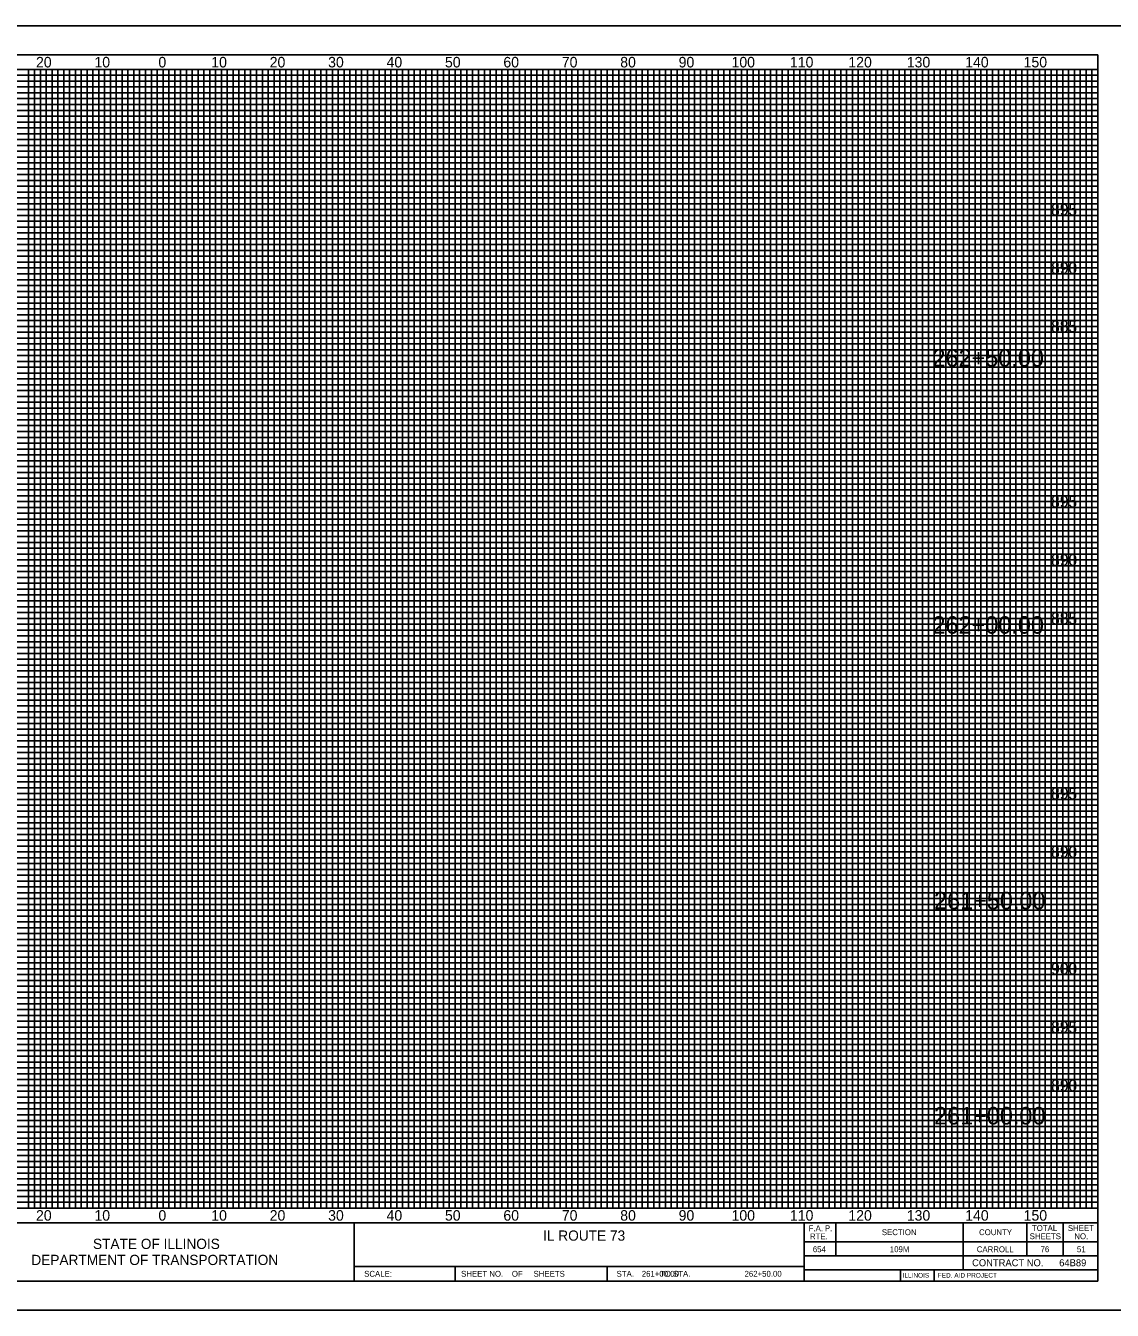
# Model space of a CAD drawing. Extents: x -26 to 24680, y -10 to 21582.
# Drawn here: x 20071.5 to 20257.5, y 5798.5 to 6018.5 of the extents above; entities that cross this region are included whole.
import ezdxf

# ---------------------------------------------------------------- set-up
doc = ezdxf.new("R2010")
doc.units = 0
for name, color, linetype in [('Sheets_General Details', 7, 'Continuous'), ('Sheets_Minor Grid', 7, 'Continuous'), ('Sheets_Printer Plotting Border', 7, 'Continuous')]:
    doc.layers.add(name, color=color, linetype=linetype)

msp = doc.modelspace()

# ---------------------------------------------------------------- linework, layer by layer
at = {"layer": 'Sheets_General Details'}
for p, q in [((19920.03, 6018.52), (20260.03, 6018.52)), ((19935.03, 6011.02), (20255.03, 6011.02)), ((19935.03, 5816.02), (20255.03, 5816.02)), ((19935.03, 5813.52), (20255.03, 5813.52)), ((20127.77, 5813.52), (20127.77, 5803.52)), ((20204.77, 5813.52), (20204.77, 5803.52)), ((20210.17, 5813.52), (20210.17, 5807.86)), ((20231.97, 5813.52), (20231.97, 5805.46)), ((20242.89, 5813.52), (20242.89, 5807.86)), ((20249.1, 5813.52), (20249.1, 5807.86)), ((20204.77, 5810.26), (20255.03, 5810.26)), ((20127.77, 5806.02), (20204.77, 5806.02)), ((20145.03, 5806.02), (20145.03, 5803.52)), ((20171.03, 5806.02), (20171.03, 5803.52)), ((20204.77, 5807.86), (20255.03, 5807.86)), ((20204.77, 5805.46), (20255.03, 5805.46)), ((20221.24, 5805.46), (20221.24, 5803.52)), ((20227.04, 5805.46), (20227.04, 5803.52)), ((20260.03, 5798.52), (19920.03, 5798.52))]:
    msp.add_line(p, q, dxfattribs=at)
msp.add_lwpolyline([(20255.03, 5803.52), (19935.03, 5803.52), (19935.03, 6013.52), (20255.03, 6013.52)], close=True, dxfattribs=at)
for points in [[(20085.03, 6011.02), (20085.03, 5816.02), (20075.03, 5816.02), (20075.03, 6011.02)], [(20105.03, 6011.02), (20105.03, 5816.02), (20095.03, 5816.02), (20095.03, 6011.02)], [(20125.03, 6011.02), (20125.03, 5816.02), (20115.03, 5816.02), (20115.03, 6011.02)], [(20145.03, 6011.02), (20145.03, 5816.02), (20135.03, 5816.02), (20135.03, 6011.02)], [(20165.03, 6011.02), (20165.03, 5816.02), (20155.03, 5816.02), (20155.03, 6011.02)], [(20185.03, 6011.02), (20185.03, 5816.02), (20175.03, 5816.02), (20175.03, 6011.02)], [(20205.03, 6011.07), (20205.03, 5816.02), (20195.03, 5816.02), (20195.03, 6011.02)], [(20225.03, 6011.02), (20225.03, 5816.02), (20215.03, 5816.02), (20215.03, 6011.02)], [(20245.03, 6011.02), (20245.03, 5816.02), (20235.03, 5816.02), (20235.03, 6011.02)], [(19935.03, 5996.02), (20255.03, 5996.02), (20255.03, 6006.02), (19935.03, 6006.02)], [(19935.03, 5976.02), (20255.03, 5976.02), (20255.03, 5986.02), (19935.03, 5986.02)], [(19935.03, 5956.02), (20255.03, 5956.02), (20255.03, 5966.02), (19935.03, 5966.02)], [(19935.03, 5936.02), (20255.03, 5936.02), (20255.03, 5946.02), (19935.03, 5946.02)], [(19935.03, 5916.02), (20255.03, 5916.02), (20255.03, 5926.02), (19935.03, 5926.02)], [(19935.03, 5896.02), (20255.03, 5896.02), (20255.03, 5906.02), (19935.03, 5906.02)], [(19935.03, 5876.02), (20255.03, 5876.02), (20255.03, 5886.02), (19935.03, 5886.02)], [(19935.03, 5856.02), (20255.03, 5856.02), (20255.03, 5866.02), (19935.03, 5866.02)], [(19935.03, 5836.02), (20255.03, 5836.02), (20255.03, 5846.02), (19935.03, 5846.02)], [(19935.03, 5826.02), (20255.03, 5826.02), (20255.03, 5836.02), (19935.03, 5836.02)]]:
    msp.add_lwpolyline(points, dxfattribs=at)
at = {"layer": 'Sheets_Minor Grid'}
for points in [[(19935.03, 6010.02), (20255.03, 6010.02), (20255.03, 6011.02)], [(20073.03, 6011.02), (20073.03, 5816.02), (20072.03, 5816.02), (20072.03, 6011.02)], [(20076.03, 6011.02), (20076.03, 5816.02), (20074.03, 5816.02), (20074.03, 6011.02)], [(20078.03, 6011.02), (20078.03, 5816.02), (20077.03, 5816.02), (20077.03, 6011.02)], [(20080.03, 6011.02), (20080.03, 5816.02), (20079.03, 5816.02), (20079.03, 6011.02)], [(20082.03, 6011.02), (20082.03, 5816.02), (20081.03, 5816.02), (20081.03, 6011.02)], [(20084.03, 6011.02), (20084.03, 5816.02), (20083.03, 5816.02), (20083.03, 6011.02)], [(20087.03, 6011.02), (20087.03, 5816.02), (20086.03, 5816.02), (20086.03, 6011.02)], [(20089.03, 6011.02), (20089.03, 5816.02), (20088.03, 5816.02)], [(20088.03, 5816.02), (20088.03, 6011.02)], [(20091.03, 6011.02), (20091.03, 5816.02), (20090.03, 5816.02), (20090.03, 6011.02)], [(20093.03, 6011.02), (20093.03, 5816.02), (20092.03, 5816.02), (20092.03, 6011.02)], [(20096.03, 6011.02), (20096.03, 5816.02), (20094.03, 5816.02), (20094.03, 6011.02)], [(20098.03, 6011.02), (20098.03, 5816.02), (20097.03, 5816.02), (20097.03, 6011.02)], [(20100.03, 6011.02), (20100.03, 5816.02), (20099.03, 5816.02), (20099.03, 6011.02)], [(20102.03, 6011.02), (20102.03, 5816.02), (20101.03, 5816.02), (20101.03, 6011.02)], [(20104.03, 6011.02), (20104.03, 5816.02), (20103.03, 5816.02), (20103.03, 6011.02)], [(20107.03, 6011.02), (20107.03, 5816.02), (20106.03, 5816.02), (20106.03, 6011.02)], [(20109.03, 6011.02), (20109.03, 5816.02), (20108.03, 5816.02), (20108.03, 6011.02)], [(20111.03, 6011.02), (20111.03, 5816.02), (20110.03, 5816.02), (20110.03, 6011.02)], [(20113.03, 6011.02), (20113.03, 5816.02), (20112.03, 5816.02), (20112.03, 6011.02)], [(20116.03, 6011.02), (20116.03, 5816.02), (20114.03, 5816.02), (20114.03, 6011.02)], [(20118.03, 6011.02), (20118.03, 5816.02), (20117.03, 5816.02), (20117.03, 6011.02)], [(20120.03, 6011.02), (20120.03, 5816.02), (20119.03, 5816.02), (20119.03, 6011.02)], [(20122.03, 6011.02), (20122.03, 5816.02), (20121.03, 5816.02), (20121.03, 6011.02)], [(20124.03, 6011.02), (20124.03, 5816.02), (20123.03, 5816.02), (20123.03, 6011.02)], [(20127.03, 6011.02), (20127.03, 5816.02), (20126.03, 5816.02), (20126.03, 6011.02)], [(20129.03, 6011.02), (20129.03, 5816.02), (20128.03, 5816.02), (20128.03, 6011.02)], [(20131.03, 6011.02), (20131.03, 5816.02), (20130.03, 5816.02), (20130.03, 6011.02)], [(20133.03, 6011.02), (20133.03, 5816.02), (20132.03, 5816.02), (20132.03, 6011.02)], [(20136.03, 6011.02), (20136.03, 5816.02), (20134.03, 5816.02), (20134.03, 6011.02)], [(20138.03, 6011.02), (20138.03, 5816.02), (20137.03, 5816.02), (20137.03, 6011.02)], [(20140.03, 6011.02), (20140.03, 5816.02), (20139.03, 5816.02), (20139.03, 6011.02)], [(20142.03, 6011.02), (20142.03, 5816.02), (20141.03, 5816.02), (20141.03, 6011.02)], [(20144.03, 6011.02), (20144.03, 5816.02), (20143.03, 5816.02)], [(20143.03, 5816.02), (20143.03, 6011.02)], [(20147.03, 6011.02), (20147.03, 5816.02), (20146.03, 5816.02), (20146.03, 6011.02)], [(20149.03, 6011.02), (20149.03, 5816.02), (20148.03, 5816.02), (20148.03, 6011.02)], [(20151.03, 6011.02), (20151.03, 5816.02), (20150.03, 5816.02), (20150.03, 6011.02)], [(20153.03, 6011.02), (20153.03, 5816.02), (20152.03, 5816.02), (20152.03, 6011.02)], [(20156.03, 6011.02), (20156.03, 5816.02), (20154.03, 5816.02), (20154.03, 6011.02)], [(20158.03, 6011.02), (20158.03, 5816.02), (20157.03, 5816.02), (20157.03, 6011.02)], [(20160.03, 6011.02), (20160.03, 5816.02), (20159.03, 5816.02), (20159.03, 6011.02)], [(20162.03, 6011.02), (20162.03, 5816.02), (20161.03, 5816.02), (20161.03, 6011.02)], [(20164.03, 6011.02), (20164.03, 5816.02), (20163.03, 5816.02), (20163.03, 6011.02)], [(20167.03, 6011.02), (20167.03, 5816.02), (20166.03, 5816.02), (20166.03, 6011.02)], [(20169.03, 6011.02), (20169.03, 5816.02), (20168.03, 5816.02), (20168.03, 6011.02)], [(20171.03, 6011.02), (20171.03, 5816.02), (20170.03, 5816.02), (20170.03, 6011.02)], [(20173.03, 6011.02), (20173.03, 5816.02), (20172.03, 5816.02), (20172.03, 6011.02)], [(20176.03, 6011.02), (20176.03, 5816.02), (20174.03, 5816.02), (20174.03, 6011.02)], [(20178.03, 6011.02), (20178.03, 5816.02), (20177.03, 5816.02), (20177.03, 6011.02)], [(20180.03, 6011.02), (20180.03, 5816.02), (20179.03, 5816.02), (20179.03, 6011.02)], [(20182.03, 6011.02), (20182.03, 5816.02), (20181.03, 5816.02), (20181.03, 6011.02)], [(20184.03, 6011.02), (20184.03, 5816.02), (20183.03, 5816.02), (20183.03, 6011.02)], [(20187.03, 6011.02), (20187.03, 5816.02), (20186.03, 5816.02), (20186.03, 6011.02)], [(20189.03, 6011.02), (20189.03, 5816.02), (20188.03, 5816.02), (20188.03, 6011.02)], [(20191.03, 6011.02), (20191.03, 5816.02), (20190.03, 5816.02), (20190.03, 6011.02)], [(20193.03, 6011.02), (20193.03, 5816.02), (20192.03, 5816.02), (20192.03, 6011.02)], [(20196.03, 6011.02), (20196.03, 5816.02), (20194.03, 5816.02), (20194.03, 6011.02)], [(20198.03, 6011.02), (20198.03, 5816.02), (20197.03, 5816.02), (20197.03, 6011.02)], [(20200.03, 6011.02), (20200.03, 5816.02), (20199.03, 5816.02)], [(20199.03, 5816.02), (20199.03, 6011.02)], [(20202.03, 6011.02), (20202.03, 5816.02), (20201.03, 5816.02), (20201.03, 6011.02)], [(20204.03, 6011.02), (20204.03, 5816.02), (20203.03, 5816.02), (20203.03, 6011.02)], [(20207.03, 6011.02), (20207.03, 5816.02), (20206.03, 5816.02), (20206.03, 6011.02)], [(20209.03, 6011.02), (20209.03, 5816.02), (20208.03, 5816.02), (20208.03, 6011.02)], [(20211.03, 6011.02), (20211.03, 5816.02), (20210.03, 5816.02), (20210.03, 6011.02)], [(20213.03, 6011.02), (20213.03, 5816.02), (20212.03, 5816.02), (20212.03, 6011.02)], [(20216.03, 6011.02), (20216.03, 5816.02), (20214.03, 5816.02), (20214.03, 6011.02)], [(20218.03, 6011.02), (20218.03, 5816.02), (20217.03, 5816.02), (20217.03, 6011.02)], [(20220.03, 6011.02), (20220.03, 5816.02), (20219.03, 5816.02), (20219.03, 6011.02)], [(20222.03, 6011.02), (20222.03, 5816.02), (20221.03, 5816.02), (20221.03, 6011.02)], [(20224.03, 6011.02), (20224.03, 5816.02), (20223.03, 5816.02), (20223.03, 6011.02)], [(20227.03, 6011.02), (20227.03, 5816.02), (20226.03, 5816.02), (20226.03, 6011.02)], [(20229.03, 6011.02), (20229.03, 5816.02), (20228.03, 5816.02), (20228.03, 6011.02)], [(20231.03, 6011.02), (20231.03, 5816.02), (20230.03, 5816.02), (20230.03, 6011.02)], [(20233.03, 6011.02), (20233.03, 5816.02), (20232.03, 5816.02), (20232.03, 6011.02)], [(20236.03, 6011.02), (20236.03, 5816.02), (20234.03, 5816.02), (20234.03, 6011.02)], [(20238.03, 6011.02), (20238.03, 5816.02), (20237.03, 5816.02), (20237.03, 6011.02)], [(20240.03, 6011.02), (20240.03, 5816.02), (20239.03, 5816.02), (20239.03, 6011.02)], [(20242.03, 6011.02), (20242.03, 5816.02), (20241.03, 5816.02), (20241.03, 6011.02)], [(20244.03, 6011.02), (20244.03, 5816.02), (20243.03, 5816.02), (20243.03, 6011.02)], [(20247.03, 6011.02), (20247.03, 5816.02), (20246.03, 5816.02), (20246.03, 6011.02)], [(20249.03, 6011.02), (20249.03, 5816.02), (20248.03, 5816.02), (20248.03, 6011.02)], [(20251.03, 6011.02), (20251.03, 5816.02), (20250.03, 5816.02), (20250.03, 6011.02)], [(20253.03, 6011.02), (20253.03, 5816.02), (20252.03, 5816.02), (20252.03, 6011.02)], [(20254.03, 5816.02), (20254.03, 6011.02)], [(19935.03, 6008.02), (20255.03, 6008.02), (20255.03, 6009.02), (19935.03, 6009.02)], [(19935.03, 6005.02), (20255.03, 6005.02), (20255.03, 6007.02), (19935.03, 6007.02)], [(19935.03, 6003.02), (20255.03, 6003.02), (20255.03, 6004.02), (19935.03, 6004.02)], [(19935.03, 6001.02), (20255.03, 6001.02), (20255.03, 6002.02), (19935.03, 6002.02)], [(19935.03, 5999.02), (20255.03, 5999.02), (20255.03, 6000.02), (19935.03, 6000.02)], [(19935.03, 5997.02), (20255.03, 5997.02), (20255.03, 5998.02), (19935.03, 5998.02)], [(19935.03, 5994.02), (20255.03, 5994.02), (20255.03, 5995.02), (19935.03, 5995.02)], [(19935.03, 5992.02), (20255.03, 5992.02), (20255.03, 5993.02), (19935.03, 5993.02)], [(19935.03, 5990.02), (20255.03, 5990.02), (20255.03, 5991.02), (19935.03, 5991.02)], [(19935.03, 5988.02), (20255.03, 5988.02), (20255.03, 5989.02), (19935.03, 5989.02)], [(19935.03, 5985.02), (20255.03, 5985.02), (20255.03, 5987.02), (19935.03, 5987.02)], [(19935.03, 5983.02), (20255.03, 5983.02), (20255.03, 5984.02), (19935.03, 5984.02)], [(19935.03, 5981.02), (20255.03, 5981.02), (20255.03, 5982.02), (19935.03, 5982.02)], [(19935.03, 5979.02), (20255.03, 5979.02), (20255.03, 5980.02), (19935.03, 5980.02)], [(19935.03, 5977.02), (20255.03, 5977.02), (20255.03, 5978.02), (19935.03, 5978.02)], [(19935.03, 5974.02), (20255.03, 5974.02), (20255.03, 5975.02), (19935.03, 5975.02)], [(19935.03, 5972.02), (20255.03, 5972.02), (20255.03, 5973.02), (19935.03, 5973.02)], [(19935.03, 5970.02), (20255.03, 5970.02), (20255.03, 5971.02), (19935.03, 5971.02)], [(19935.03, 5968.02), (20255.03, 5968.02), (20255.03, 5969.02), (19935.03, 5969.02)], [(19935.03, 5965.02), (20255.03, 5965.02), (20255.03, 5967.02), (19935.03, 5967.02)], [(19935.03, 5963.02), (20255.03, 5963.02), (20255.03, 5964.02), (19935.03, 5964.02)], [(19935.03, 5961.02), (20255.03, 5961.02), (20255.03, 5962.02), (19935.03, 5962.02)], [(19935.03, 5959.02), (20255.03, 5959.02), (20255.03, 5960.02), (19935.03, 5960.02)], [(19935.03, 5957.02), (20255.03, 5957.02), (20255.03, 5958.02), (19935.03, 5958.02)], [(19935.03, 5954.02), (20255.03, 5954.02), (20255.03, 5955.02), (19935.03, 5955.02)], [(19935.03, 5952.02), (20255.03, 5952.02), (20255.03, 5953.02), (19935.03, 5953.02)], [(19935.03, 5950.02), (20255.03, 5950.02), (20255.03, 5951.02), (19935.03, 5951.02)], [(19935.03, 5948.02), (20255.03, 5948.02), (20255.03, 5949.02), (19935.03, 5949.02)], [(19935.03, 5945.02), (20255.03, 5945.02), (20255.03, 5947.02), (19935.03, 5947.02)], [(19935.03, 5943.02), (20255.03, 5943.02), (20255.03, 5944.02), (19935.03, 5944.02)], [(19935.03, 5941.02), (20255.03, 5941.02), (20255.03, 5942.02), (19935.03, 5942.02)], [(19935.03, 5939.02), (20255.03, 5939.02), (20255.03, 5940.02), (19935.03, 5940.02)], [(19935.03, 5937.02), (20255.03, 5937.02), (20255.03, 5938.02), (19935.03, 5938.02)], [(19935.03, 5934.02), (20255.03, 5934.02), (20255.03, 5935.02), (19935.03, 5935.02)], [(19935.03, 5932.02), (20255.03, 5932.02), (20255.03, 5933.02), (19935.03, 5933.02)], [(19935.03, 5930.02), (20255.03, 5930.02), (20255.03, 5931.02), (19935.03, 5931.02)], [(19935.03, 5928.02), (20255.03, 5928.02), (20255.03, 5929.02), (19935.03, 5929.02)], [(19935.03, 5925.02), (20255.03, 5925.02), (20255.03, 5927.02), (19935.03, 5927.02)], [(19935.03, 5923.02), (20255.03, 5923.02), (20255.03, 5924.02), (19935.03, 5924.02)], [(19935.03, 5921.02), (20255.03, 5921.02), (20255.03, 5922.02), (19935.03, 5922.02)], [(19935.03, 5919.02), (20255.03, 5919.02), (20255.03, 5920.02), (19935.03, 5920.02)], [(19935.03, 5917.02), (20255.03, 5917.02), (20255.03, 5918.02), (19935.03, 5918.02)], [(19935.03, 5914.02), (20255.03, 5914.02), (20255.03, 5915.02), (19935.03, 5915.02)], [(19935.03, 5912.02), (20255.03, 5912.02), (20255.03, 5913.02), (19935.03, 5913.02)], [(19935.03, 5910.02), (20255.03, 5910.02), (20255.03, 5911.02), (19935.03, 5911.02)], [(19935.03, 5908.02), (20255.03, 5908.02), (20255.03, 5909.02), (19935.03, 5909.02)], [(19935.03, 5905.02), (20255.03, 5905.02), (20255.03, 5907.02), (19935.03, 5907.02)], [(19935.03, 5903.02), (20255.03, 5903.02), (20255.03, 5904.02), (19935.03, 5904.02)], [(19935.03, 5901.02), (20255.03, 5901.02), (20255.03, 5902.02), (19935.03, 5902.02)], [(19935.03, 5899.02), (20255.03, 5899.02), (20255.03, 5900.02), (19935.03, 5900.02)], [(19935.03, 5897.02), (20255.03, 5897.02), (20255.03, 5898.02), (19935.03, 5898.02)], [(19935.03, 5894.02), (20255.03, 5894.02), (20255.03, 5895.02), (19935.03, 5895.02)], [(19935.03, 5892.02), (20255.03, 5892.02), (20255.03, 5893.02), (19935.03, 5893.02)], [(19935.03, 5890.02), (20255.03, 5890.02), (20255.03, 5891.02), (19935.03, 5891.02)], [(19935.03, 5888.02), (20255.03, 5888.02), (20255.03, 5889.02), (19935.03, 5889.02)], [(19935.03, 5885.02), (20255.03, 5885.02), (20255.03, 5887.02), (19935.03, 5887.02)], [(19935.03, 5883.02), (20255.03, 5883.02), (20255.03, 5884.02), (19935.03, 5884.02)], [(19935.03, 5881.02), (20255.03, 5881.02), (20255.03, 5882.02), (19935.03, 5882.02)], [(19935.03, 5879.02), (20255.03, 5879.02), (20255.03, 5880.02), (19935.03, 5880.02)], [(19935.03, 5877.02), (20255.03, 5877.02), (20255.03, 5878.02), (19935.03, 5878.02)], [(19935.03, 5874.02), (20255.03, 5874.02), (20255.03, 5875.02), (19935.03, 5875.02)], [(19935.03, 5872.02), (20255.03, 5872.02), (20255.03, 5873.02), (19935.03, 5873.02)], [(19935.03, 5870.02), (20255.03, 5870.02), (20255.03, 5871.02), (19935.03, 5871.02)], [(19935.03, 5868.02), (20255.03, 5868.02), (20255.03, 5869.02), (19935.03, 5869.02)], [(19935.03, 5865.02), (20255.03, 5865.02), (20255.03, 5867.02), (19935.03, 5867.02)], [(19935.03, 5863.02), (20255.03, 5863.02), (20255.03, 5864.02), (19935.03, 5864.02)], [(19935.03, 5861.02), (20255.03, 5861.02), (20255.03, 5862.02), (19935.03, 5862.02)], [(19935.03, 5859.02), (20255.03, 5859.02), (20255.03, 5860.02), (19935.03, 5860.02)], [(19935.03, 5857.02), (20255.03, 5857.02), (20255.03, 5858.02), (19935.03, 5858.02)], [(19935.03, 5854.02), (20255.03, 5854.02), (20255.03, 5855.02), (19935.03, 5855.02)], [(19935.03, 5852.02), (20255.03, 5852.02), (20255.03, 5853.02), (19935.03, 5853.02)], [(19935.03, 5850.02), (20255.03, 5850.02), (20255.03, 5851.02), (19935.03, 5851.02)], [(19935.03, 5848.02), (20255.03, 5848.02), (20255.03, 5849.02), (19935.03, 5849.02)], [(19935.03, 5845.02), (20255.03, 5845.02), (20255.03, 5847.02), (19935.03, 5847.02)], [(19935.03, 5843.02), (20255.03, 5843.02), (20255.03, 5844.02), (19935.03, 5844.02)], [(19935.03, 5841.02), (20255.03, 5841.02), (20255.03, 5842.02), (19935.03, 5842.02)], [(19935.03, 5839.02), (20255.03, 5839.02), (20255.03, 5840.02), (19935.03, 5840.02)], [(19935.03, 5837.02), (20255.03, 5837.02), (20255.03, 5838.02), (19935.03, 5838.02)], [(19935.03, 5834.02), (20255.03, 5834.02), (20255.03, 5835.02), (19935.03, 5835.02)], [(19935.03, 5832.02), (20255.03, 5832.02), (20255.03, 5833.02), (19935.03, 5833.02)], [(19935.03, 5830.02), (20255.03, 5830.02), (20255.03, 5831.02), (19935.03, 5831.02)], [(19935.03, 5828.02), (20255.03, 5828.02), (20255.03, 5829.02), (19935.03, 5829.02)], [(19935.03, 5825.02), (20255.03, 5825.02), (20255.03, 5827.02), (19935.03, 5827.02)], [(19935.03, 5823.02), (20255.03, 5823.02), (20255.03, 5824.02), (19935.03, 5824.02)], [(19935.03, 5821.02), (20255.03, 5821.02), (20255.03, 5822.02), (19935.03, 5822.02)], [(19935.03, 5819.02), (20255.03, 5819.02), (20255.03, 5820.02), (19935.03, 5820.02)], [(19935.03, 5817.02), (20255.03, 5817.02), (20255.03, 5818.02), (19935.03, 5818.02)]]:
    msp.add_lwpolyline(points, dxfattribs=at)
at = {"layer": 'Sheets_Printer Plotting Border'}
msp.add_lwpolyline([(19920.03, 5798.52), (20260.03, 5798.52), (20260.03, 6018.52), (19920.03, 6018.52)], close=True, dxfattribs=at)

# ---------------------------------------------------------------- texts
at = {"layer": 'Sheets_General Details'}
for s, height, p in [('20', 1.8, (20073.29, 6011.37)), ('10', 1.8, (20083.29, 6011.37)), ('0', 1.8, (20094.24, 6011.37)), ('0', 1.8, (20094.24, 6011.37)), ('10', 1.8, (20103.29, 6011.37)), ('20', 1.8, (20113.29, 6011.37)), ('30', 1.8, (20123.29, 6011.37)), ('40', 1.8, (20133.29, 6011.37)), ('50', 1.8, (20143.29, 6011.37)), ('60', 1.8, (20153.29, 6011.37)), ('70', 1.8, (20163.29, 6011.37)), ('80', 1.8, (20173.29, 6011.37)), ('90', 1.8, (20183.29, 6011.37)), ('100', 1.8, (20192.34, 6011.37)), ('110', 1.8, (20202.34, 6011.37)), ('120', 1.8, (20212.34, 6011.37)), ('130', 1.8, (20222.34, 6011.37)), ('140', 1.8, (20232.34, 6011.37)), ('150', 1.8, (20242.34, 6011.37)), ('895', 2, (20247.04, 5986.02)), ('890', 2, (20247.04, 5976.02)), ('885', 2, (20247.04, 5966.02)), ('262+50.00', 3, (20226.74, 5960.13)), ('895', 2, (20247.04, 5936.02)), ('890', 2, (20247.04, 5926.02)), ('885', 2, (20247.04, 5916.02)), ('262+00.00', 3, (20226.74, 5914.39)), ('895', 2, (20247.04, 5886.02)), ('890', 2, (20247.04, 5876.02)), ('261+50.00', 3, (20227, 5867.18)), ('900', 2, (20247.04, 5856.02)), ('895', 2, (20247.04, 5846.02)), ('890', 2, (20247.04, 5836.02)), ('261+00.00', 3, (20227, 5830.34)), ('20', 1.8, (20073.29, 5813.87)), ('10', 1.8, (20083.29, 5813.87)), ('0', 1.8, (20094.24, 5813.87)), ('0', 1.8, (20094.24, 5813.87)), ('10', 1.8, (20103.29, 5813.87)), ('20', 1.8, (20113.29, 5813.87)), ('30', 1.8, (20123.29, 5813.87)), ('40', 1.8, (20133.29, 5813.87)), ('50', 1.8, (20143.29, 5813.87)), ('60', 1.8, (20153.29, 5813.87)), ('70', 1.8, (20163.29, 5813.87)), ('80', 1.8, (20173.29, 5813.87)), ('90', 1.8, (20183.29, 5813.87)), ('100', 1.8, (20192.34, 5813.87)), ('110', 1.8, (20202.34, 5813.87)), ('120', 1.8, (20212.34, 5813.87)), ('130', 1.8, (20222.34, 5813.87)), ('140', 1.8, (20232.34, 5813.87)), ('150', 1.8, (20242.34, 5813.87)), ('F.A. ', 1, (20205.54, 5812.07)), ('P.', 1, (20208.32, 5812.07)), ('SECTION', 1, (20218.07, 5811.39)), ('COUNTY', 1, (20234.71, 5811.39)), ('TOTAL', 1, (20243.77, 5812.1)), ('SHEET', 1, (20249.92, 5812.1)), ('STATE OF ILLINOIS', 1.75, (20083.04, 5809.02)), ('IL ROUTE 73', 1.75, (20160.09, 5810.44)), ('RTE.', 1, (20205.77, 5810.67)), ('SHEETS', 1, (20243.38, 5810.7)), ('NO.', 1, (20251.02, 5810.7)), ('DEPARTMENT OF TRANSPORTATION', 1.75, (20072.49, 5806.27)), ('654', 1, (20206.26, 5808.47)), ('109M', 1, (20219.44, 5808.47)), ('CARROLL', 1, (20234.32, 5808.47)), ('76', 1, (20245.24, 5808.47)), ('51', 1, (20251.46, 5808.47)), ('CONTRACT NO.      ', 1.2, (20233.52, 5806.06)), ('64B89', 1.2, (20248.43, 5806.06)), ('SCALE:          ', 1, (20129.46, 5804.27)), ('SHEET NO.    OF     SHEETS', 1, (20146.05, 5804.27)), ('STA.            TO STA.            ', 1, (20172.67, 5804.27)), ('261+00.00', 1, (20176.98, 5804.27)), ('262+50.00', 1, (20194.57, 5804.27)), ('ILLINOIS', 0.8, (20221.63, 5804.11)), ('FED. AID PROJECT', 0.8, (20227.65, 5804.11))]:
    msp.add_text(s, height=height, dxfattribs=at).set_placement(p)

doc.saveas('drawing.dxf')
